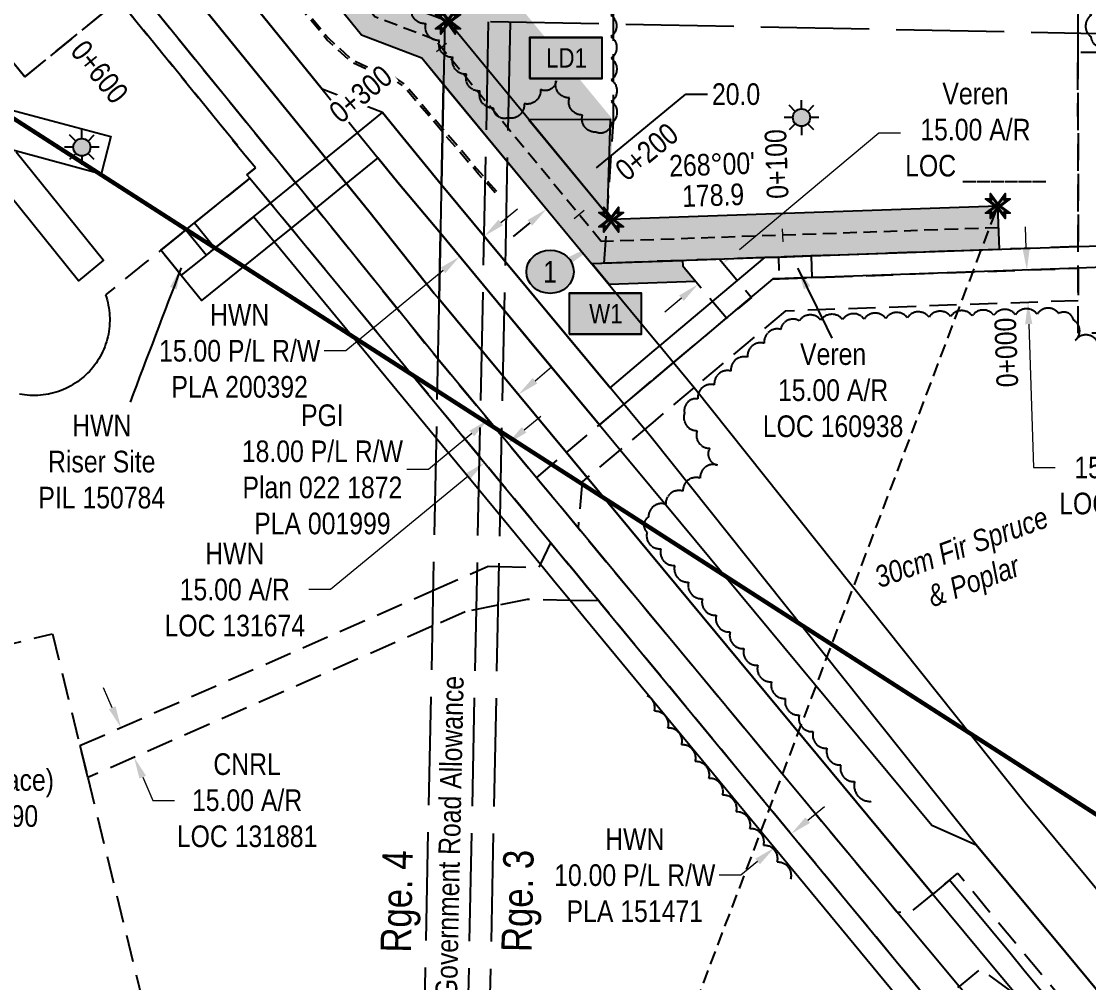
# Model space of a CAD drawing. Extents: x 399452 to 415540, y 6060435 to 6067869.
# Drawn here: x 406145.6 to 406638.9, y 6062503.5 to 6062947.8 of the extents above; entities that cross this region are included whole.
import ezdxf
from ezdxf.enums import TextEntityAlignment as Align

# ---------------------------------------------------------------- set-up
doc = ezdxf.new("R2010")
doc.units = 0
doc.header["$LTSCALE"] = 5
doc.header["$PDSIZE"] = 0.5
for name, pattern in [('0', [1, 1, 0]), ('DASHDOT2', [12.7, 6.35, -3.175, 0, -3.175]), ('foc-ACCESSROAD', [3.75, 2.5, -1.25]), ('foc-TIELINE', [1.875, 1.25, -0.625]), ('foc-UNSURVEYED', [12.5, 10, -2.5]), ('UG_PIPE', [1.875, 1.25, -0.625])]:
    doc.linetypes.add(name, pattern=pattern)
doc.layers.get('Defpoints').update_dxf_attribs({"color": 9})
for name, color, linetype in [('AS-PIPE-UG', 44, 'UG_PIPE'), ('AS-WILDLIFE', 131, 'DASHDOT2'), ('C-AR', 13, 'foc-ACCESSROAD'), ('C-RW', 13, 'Continuous'), ('C-WS', 13, 'foc-ACCESSROAD'), ('D-TXT', 6, 'Continuous'), ('F-AR', 190, 'foc-ACCESSROAD'), ('F-RW', 190, 'Continuous'), ('F-WS', 190, 'foc-ACCESSROAD'), ('F-WS-S', 8, 'Continuous'), ('L-BD1', 253, 'Continuous'), ('L-MON', 1, 'Continuous'), ('L-ROAD-T', 7, 'Continuous'), ('L-TIE', 7, 'foc-TIELINE'), ('L-USEC', 7, 'foc-UNSURVEYED'), ('P-BUFFER-H 30m', 51, 'Continuous'), ('P-ELEVATION', 7, 'Continuous'), ('P-PROPOSED', 10, 'Continuous'), ('P-PROPOSED-H', 21, 'Continuous'), ('P-TEMP-BLOCKS', 250, 'Continuous'), ('P-TEMP-H', 41, 'Continuous'), ('P-TEMP_LOG DECK', 46, 'Continuous'), ('P-TEMP_WORKSPACE', 46, 'Continuous'), ('P-TXT', 4, 'Continuous'), ('T-BUSH', 110, '0'), ('T-BUSH-T', 110, 'Continuous'), ('T-TIE', 201, 'foc-TIELINE')]:
    doc.layers.add(name, color=color, linetype=linetype)
for name, color, linetype, lineweight in [('C-AR-T', 13, 'Continuous', 9), ('C-WS-T', 13, 'Continuous', 9), ('F-AR-T', 190, 'Continuous', 9), ('F-RW-T', 190, 'Continuous', 9), ('F-WS-T', 190, 'Continuous', 9), ('T-TIE-T', 201, 'Continuous', 18)]:
    doc.layers.add(name, color=color, linetype=linetype, lineweight=lineweight)
doc.styles.add('80', font='ARIALN.TTF', dxfattribs={"height": 10})
doc.styles.add('80CG', font='ARIALN.TTF', dxfattribs={"height": 10})
doc.styles.add('80L', font='ARIALN.TTF', dxfattribs={"height": 10})
doc.styles.add('80LS', font='ARIALNI.TTF', dxfattribs={"height": 10})
doc.styles.get("Standard").update_dxf_attribs({"font": 'ARIALN.TTF'})
doc.dimstyles.new('Compass 5 000', dxfattribs={"dimscale": 5, "dimtxt": 9, "dimasz": 2, "dimexe": 0.2, "dimexo": 0.0625, "dimgap": 0.5, "dimtad": 0, "dimtih": 1, "dimtoh": 1, "dimzin": 0, "dimdsep": 46, "dimtxsty": '80CG', "dimcen": 0.1, "dimse1": 1, "dimse2": 1, "dimclrd": 256, "dimclrt": 256, "dimaunit": 1, "dimadec": 4, "dimazin": 0, "dimtfac": 0.06, "dimtofl": 0, "dimtmove": 0, "dimatfit": 1, "dimfxl": 0.2, "dimtolj": 1, "dimtzin": 0, "dimlwd": -1, "dimarcsym": 0})

# ---------------------------------------------------------------- blocks, each defined once
blk = doc.blocks.new('GAS')
h = blk.add_hatch(color=255)
h.dxf.hatch_style = 1
edge = h.paths.add_edge_path()
edge.add_arc((0, 0), 0.9, 0, 360)
for p, q in [((-0.571, 0.571), (-1.142, 1.142)), ((0, 0.808), (0, 1.616)), ((0.571, 0.571), (1.142, 1.142)), ((-0.808, 0), (-1.616, 0)), ((1.616, 0), (0.808, 0)), ((-0.571, -0.571), (-1.142, -1.142)), ((0, -0.808), (0, -1.616)), ((1.142, -1.142), (0.571, -0.571))]:
    blk.add_line(p, q)
blk.add_circle((0, 0), 0.8)
blk = doc.blocks.new('*D79')
at = {"layer": 'Defpoints', "color": 0, "transparency": 16777216}
for p in [(406327.27, 6062832.94), (406313.4, 6062821.37), (406361.49, 6062763.73)]:
    blk.add_point(p, dxfattribs=at)
at = {"layer": 'F-RW-T', "transparency": 16777216}
for p, q in [((406383.03, 6062781.7), (406390.71, 6062788.11)), ((406353.81, 6062757.33), (406333.84, 6062740.67)), ((406333.84, 6062740.67), (406323.84, 6062740.67))]:
    blk.add_line(p, q, dxfattribs=at)
for points in [[(406381.96, 6062782.98), (406384.1, 6062780.43), (406375.35, 6062775.3)], [(406352.74, 6062758.61), (406354.87, 6062756.05), (406361.49, 6062763.73)]]:
    blk.add_solid(points, dxfattribs=at)
at = {"layer": 'F-RW-T', "transparency": 16777216, "insert": (406284.76, 6062740.67), "char_height": 10, "attachment_point": 5, "style": '80CG'}
blk.add_mtext('\\A1;PGI\\P18.00 P/L R/W\\PPlan 022 1872\\PPLA 001999', dxfattribs=at)
blk = doc.blocks.new('*D81')
at = {"layer": 'Defpoints', "color": 0, "transparency": 16777216}
for p in [(406355.62, 6062853.1), (406344.35, 6062843.76), (406348.21, 6062839.1)]:
    blk.add_point(p, dxfattribs=at)
at = {"layer": 'F-RW-T', "transparency": 16777216}
for p, q in [((406367.18, 6062854.82), (406374.88, 6062861.2)), ((406340.51, 6062832.71), (406295.59, 6062795.48)), ((406295.59, 6062795.48), (406285.59, 6062795.48))]:
    blk.add_line(p, q, dxfattribs=at)
for points in [[(406366.12, 6062856.1), (406368.24, 6062853.54), (406359.48, 6062848.44)], [(406339.45, 6062834), (406341.57, 6062831.43), (406348.21, 6062839.1)]]:
    blk.add_solid(points, dxfattribs=at)
at = {"layer": 'F-RW-T', "transparency": 16777216, "insert": (406246.51, 6062795.48), "char_height": 10, "attachment_point": 5, "style": '80CG'}
blk.add_mtext('\\A1;HWN\\P15.00 P/L R/W\\PPLA 200392', dxfattribs=at)
blk = doc.blocks.new('*D62')
at = {"layer": 'Defpoints', "color": 0, "transparency": 16777216}
for p in [(406429.44, 6062659.34), (406421.73, 6062652.98), (406493.63, 6062565.88)]:
    blk.add_point(p, dxfattribs=at)
at = {"layer": 'F-RW-T', "transparency": 16777216}
for p, q in [((406509.05, 6062578.61), (406516.77, 6062584.98)), ((406485.92, 6062559.51), (406478.21, 6062553.14)), ((406478.21, 6062553.14), (406468.21, 6062553.14))]:
    blk.add_line(p, q, dxfattribs=at)
for points in [[(406507.99, 6062579.89), (406510.12, 6062577.32), (406501.34, 6062572.24)], [(406484.86, 6062560.8), (406486.98, 6062558.23), (406493.63, 6062565.88)]]:
    blk.add_solid(points, dxfattribs=at)
at = {"layer": 'F-RW-T', "transparency": 16777216, "insert": (406429.13, 6062553.14), "char_height": 10, "attachment_point": 5, "style": '80CG', "bg_fill": 3, "box_fill_scale": 1.1, "bg_fill_color": 256, "bg_fill_true_color": 13158600, "bg_fill_transparency": 0}
blk.add_mtext('\\A1;HWN\\P10.00 P/L R/W\\PPLA 151471', dxfattribs=at)
blk = doc.blocks.new('*D69')
at = {"layer": 'Defpoints', "color": 0, "transparency": 16777216}
for p in [(406326.89, 6062805.21), (406316.26, 6062796.44), (406359.67, 6062743.85)]:
    blk.add_point(p, dxfattribs=at)
at = {"layer": 'F-AR-T', "transparency": 16777216}
for p, q in [((406378.01, 6062758.99), (406385.72, 6062765.36)), ((406351.96, 6062737.49), (406288.56, 6062685.14)), ((406288.56, 6062685.14), (406278.56, 6062685.14))]:
    blk.add_line(p, q, dxfattribs=at)
for points in [[(406376.95, 6062760.28), (406379.07, 6062757.71), (406370.3, 6062752.62)], [(406350.9, 6062738.77), (406353.02, 6062736.2), (406359.67, 6062743.85)]]:
    blk.add_solid(points, dxfattribs=at)
at = {"layer": 'F-AR-T', "transparency": 16777216, "insert": (406244.27, 6062685.14), "char_height": 10, "attachment_point": 5, "style": '80CG'}
blk.add_mtext('\\A1;HWN\\P15.00 A/R\\PLOC 131674', dxfattribs=at)
blk = doc.blocks.new('*D71')
at = {"layer": 'Defpoints', "color": 0, "transparency": 16777216}
for p in [(406266.23, 6062654.16), (406272.27, 6062640.4), (406191.67, 6062621.4)]:
    blk.add_point(p, dxfattribs=at)
at = {"layer": 'F-AR-T', "transparency": 16777216}
for p, q in [((406187.65, 6062630.55), (406183.62, 6062639.71)), ((406201.73, 6062598.49), (406206.44, 6062587.77)), ((406206.44, 6062587.77), (406216.44, 6062587.77))]:
    blk.add_line(p, q, dxfattribs=at)
for points in [[(406189.17, 6062631.22), (406186.12, 6062629.88), (406191.67, 6062621.4)], [(406203.26, 6062599.16), (406200.21, 6062597.82), (406197.71, 6062607.64)]]:
    blk.add_solid(points, dxfattribs=at)
at = {"layer": 'F-AR-T', "transparency": 16777216, "insert": (406249.96, 6062587.77), "char_height": 10, "attachment_point": 5, "style": '80CG'}
blk.add_mtext('\\A1;CNRL\\P15.00 A/R\\PLOC 131881', dxfattribs=at)
blk = doc.blocks.new('*D94')
at = {"layer": 'Defpoints', "color": 0, "transparency": 16777216}
for p in [(406647.46, 6062472.72), (406659.65, 6062458.04), (406648.06, 6062448.42)]:
    blk.add_point(p, dxfattribs=at)
at = {"layer": 'F-AR-T', "transparency": 16777216}
for p, q in [((406655.15, 6062479.1), (406739.83, 6062549.41)), ((406739.83, 6062549.41), (406749.83, 6062549.41)), ((406628.18, 6062456.71), (406620.48, 6062450.32))]:
    blk.add_line(p, q, dxfattribs=at)
for points in [[(406654.09, 6062480.39), (406656.22, 6062477.82), (406647.46, 6062472.72)], [(406627.11, 6062457.99), (406629.24, 6062455.43), (406635.87, 6062463.1)]]:
    blk.add_solid(points, dxfattribs=at)
at = {"layer": 'F-AR-T', "transparency": 16777216, "insert": (406784.12, 6062549.41), "char_height": 10, "attachment_point": 5, "style": '80CG', "bg_fill": 3, "box_fill_scale": 1.1, "bg_fill_color": 256, "bg_fill_true_color": 13158600, "bg_fill_transparency": 0}
blk.add_mtext('\\A1;HWN\\P15.00 A/R\\PLOC 131674', dxfattribs=at)
blk = doc.blocks.new('*D96')
at = {"layer": 'Defpoints', "color": 0, "transparency": 16777216}
for p in [(406603.06, 6062832.61), (406603.57, 6062817.61), (406610.86, 6062817.86)]:
    blk.add_point(p, dxfattribs=at)
at = {"layer": 'F-AR-T', "transparency": 16777216}
for p, q in [((406610.01, 6062842.85), (406609.67, 6062852.85)), ((406611.2, 6062807.87), (406613.47, 6062741.56)), ((406613.47, 6062741.56), (406623.47, 6062741.56))]:
    blk.add_line(p, q, dxfattribs=at)
for points in [[(406611.67, 6062842.91), (406608.34, 6062842.8), (406610.35, 6062832.86)], [(406612.87, 6062807.93), (406609.54, 6062807.81), (406610.86, 6062817.86)]]:
    blk.add_solid(points, dxfattribs=at)
at = {"layer": 'F-AR-T', "transparency": 16777216, "insert": (406657.76, 6062741.56), "char_height": 10, "attachment_point": 5, "style": '80CG'}
blk.add_mtext('\\A1;HWN\\P15.00 A/R\\PLOC 141084', dxfattribs=at)
blk = doc.blocks.new('*D98')
at = {"layer": 'C-AR-T', "transparency": 16777216}
for p, q in [((406477.53, 6062842.32), (406541.96, 6062896.31)), ((406541.96, 6062896.31), (406551.96, 6062896.31)), ((406450.71, 6062819.84), (406443.05, 6062813.42))]:
    blk.add_line(p, q, dxfattribs=at)
for points in [[(406476.46, 6062843.6), (406478.6, 6062841.04), (406469.87, 6062835.9)], [(406449.64, 6062821.12), (406451.78, 6062818.57), (406458.37, 6062826.27)]]:
    blk.add_solid(points, dxfattribs=at)
at = {"layer": 'Defpoints', "color": 0, "transparency": 16777216}
for p in [(406469.87, 6062835.9), (406479.14, 6062824.83), (406467.65, 6062815.19)]:
    blk.add_point(p, dxfattribs=at)
at = {"layer": 'C-AR-T', "transparency": 16777216, "insert": (406586.57, 6062896.31), "char_height": 10, "attachment_point": 5, "style": '80CG'}
blk.add_mtext('\\A1;Veren\\P15.00 A/R\\PLOC ______', dxfattribs=at)
blk = doc.blocks.new('Temp_Area_Small_Pink')
at = {"true_color": 0xff8aff}
h = blk.add_hatch(color=211, dxfattribs=at)
h.dxf.hatch_style = 1
h.paths.add_polyline_path([(-16.83, -9.44), (16.33, -9.44), (16.33, 9.05), (-16.83, 9.05)])
at = {"color": 250}
for points in [[(-17.03, -9.64), (16.53, -9.64), (16.53, 9.25), (-17.03, 9.25)], [(-16.93, -9.54), (16.43, -9.54), (16.43, 9.15), (-16.93, 9.15)]]:
    blk.add_lwpolyline(points, close=True, dxfattribs=at)
at = {"color": 250, "style": '80L'}
blk.add_attdef('TEMPORARY', text='', height=9, dxfattribs=at).set_placement((0, -0.15), align=Align.MIDDLE_CENTER)
blk = doc.blocks.new('*U145')
at = {"layer": 'P-ELEVATION'}
h = blk.add_hatch(color=111, dxfattribs=at)
h.dxf.hatch_style = 1
edge = h.paths.add_edge_path()
edge.add_ellipse((0, 0), major_axis=(-10.94, 0), ratio=0.913794, start_angle=0, end_angle=360)
at = {"layer": 'P-ELEVATION', "color": 7, "flags": 128}
blk.add_lwpolyline([(0, 0, 5, 0, 0), (23.65, 13.95, 0, 0, 0)], format="xyseb", dxfattribs=at)
at = {"layer": 'P-ELEVATION', "color": 7}
blk.add_ellipse((0, 0), major_axis=(-10.94, 0), ratio=0.913794, dxfattribs=at)
at = {"layer": 'P-ELEVATION', "style": '80'}
blk.add_attdef('BEND', text='', height=10, dxfattribs=at).set_placement((0, 0), align=Align.MIDDLE_CENTER)
blk = doc.blocks.new('TEMP')
h = blk.add_hatch(color=255)
h.dxf.hatch_style = 1
h.paths.add_polyline_path([(0, 0.251), (-0.666, 1.152), (-0.666, 0.666), (-1.152, 0.666), (-0.251, 0), (-1.152, -0.666), (-0.666, -0.666), (-0.666, -1.152), (0, -0.251), (0.666, -1.152), (0.666, -0.666), (1.152, -0.666), (0.251, 0), (1.152, 0.666), (0.666, 0.666), (0.666, 1.152)])
h.paths.add_polyline_path([(0.566, 0.849), (0.566, 0.566), (0.849, 0.566), (0.083, 0), (0.849, -0.566), (0.566, -0.566), (0.566, -0.849), (0, -0.083), (-0.566, -0.849), (-0.566, -0.566), (-0.849, -0.566), (-0.083, 0), (-0.849, 0.566), (-0.566, 0.566), (-0.566, 0.849), (0, 0.083)], flags=16)
h = blk.add_hatch(color=1)
h.dxf.hatch_style = 1
h.paths.add_polyline_path([(0, 0.083), (-0.566, 0.849), (-0.566, 0.566), (-0.849, 0.566), (-0.083, 0), (-0.849, -0.566), (-0.566, -0.566), (-0.566, -0.849), (0, -0.083), (0.566, -0.849), (0.566, -0.566), (0.849, -0.566), (0.083, 0), (0.849, 0.566), (0.566, 0.566), (0.566, 0.849)])
at = {"color": 1}
for p, q in [((-0.083, 0), (0.083, 0)), ((0, 0.083), (0, -0.083))]:
    blk.add_line(p, q, dxfattribs=at)
at = {"color": 255, "flags": 128}
blk.add_lwpolyline([(-0.251, 0), (-1.152, 0.666), (-0.666, 0.666), (-0.666, 1.152), (0, 0.251), (0.666, 1.152), (0.666, 0.666), (1.152, 0.666), (0.251, 0), (1.152, -0.666), (0.666, -0.666), (0.666, -1.152), (0, -0.251), (-0.666, -1.152), (-0.666, -0.666), (-1.152, -0.666)], close=True, dxfattribs=at)
at = {"color": 1, "flags": 128}
blk.add_lwpolyline([(-0.083, 0), (-0.849, 0.566), (-0.566, 0.566), (-0.566, 0.849), (0, 0.083), (0.566, 0.849), (0.566, 0.566), (0.849, 0.566), (0.083, 0), (0.849, -0.566), (0.566, -0.566), (0.566, -0.849), (0, -0.083), (-0.566, -0.849), (-0.566, -0.566), (-0.849, -0.566)], close=True, dxfattribs=at)
blk = doc.blocks.new('*D158')
at = {"layer": 'Defpoints', "color": 0, "transparency": 16777216}
for p in [(406403.76, 6062873.73), (406408.93, 6062867.46), (406393.5, 6062854.75)]:
    blk.add_point(p, dxfattribs=at)
at = {"layer": 'P-TXT', "transparency": 16777216}
for p, q in [((406411.48, 6062880.09), (406452.74, 6062914.09)), ((406452.74, 6062914.09), (406462.74, 6062914.09)), ((406380.62, 6062854.66), (406372.9, 6062848.3))]:
    blk.add_line(p, q, dxfattribs=at)
for points in [[(406410.42, 6062881.38), (406412.54, 6062878.8), (406403.76, 6062873.73)], [(406379.56, 6062855.94), (406381.68, 6062853.37), (406388.33, 6062861.02)]]:
    blk.add_solid(points, dxfattribs=at)
at = {"layer": 'P-TXT', "transparency": 16777216, "insert": (406475.95, 6062914.09), "char_height": 10, "attachment_point": 5, "style": '80CG'}
blk.add_mtext('\\A1;20.0', dxfattribs=at)

msp = doc.modelspace()

# ---------------------------------------------------------------- hatches: boundary and pattern name
at = {"layer": 'P-BUFFER-H 30m'}
h = msp.add_hatch(color=256, dxfattribs=at)
h.dxf.hatch_style = 1
edge = h.paths.add_edge_path()
edge.add_line((406201.049, 6063067.224), (406216.583, 6063079.808))
edge.add_line((406216.583, 6063079.808), (406315.024, 6062958.282))
edge.add_line((406315.024, 6062958.282), (406342.826, 6062947.677))
edge.add_line((406342.826, 6062947.677), (406416.477, 6062858.301))
edge.add_line((406416.477, 6062858.301), (406419.307, 6062902.02))
edge.add_line((406419.307, 6062902.02), (406365.968, 6062966.748))
edge.add_arc((406342.826, 6062947.677), 29.988, 39.49016, 69.12126)
edge.add_line((406353.513, 6062975.696), (406333.248, 6062983.426))
edge.add_line((406333.248, 6062983.426), (406239.885, 6063098.683))
edge.add_arc((406216.583, 6063079.808), 29.988, 39.00878, 129.00805)
edge.add_line((406197.708, 6063103.11), (406182.174, 6063090.527))
edge.add_line((406182.174, 6063090.527), (406201.049, 6063067.224))
at = {"layer": 'P-PROPOSED-H'}
h = msp.add_hatch(color=256, dxfattribs=at)
h.dxf.hatch_style = 1
h.paths.add_polyline_path([(406216.583, 6063079.808), (406069.458, 6062960.634), (406053.827, 6062952.816), (406017.137, 6062918.939), (405477.795, 6062721.237), (405382.003, 6062847.57), (405364.775, 6062859.812), (405198.708, 6062884.766), (405110.079, 6062918.354), (404933.815, 6062944.922), (404782.857, 6062916.24), (404815.879, 6062733.792), (404611.806, 6062696.519), (404620.273, 6062650.162), (404655.517, 6062610.923), (404670.39, 6062624.282), (404638.924, 6062659.316), (404635.065, 6062680.444), (404819.44, 6062714.12), (404839.106, 6062717.712), (404806.059, 6062900.299), (404934.202, 6062924.646), (405104.989, 6062898.904), (405193.623, 6062865.314), (405357.085, 6062840.751), (405367.925, 6062833.049), (405470.796, 6062697.379), (406027.852, 6062901.574), (406065.302, 6062936.202), (406080.349, 6062943.728), (406213.632, 6063051.69), (406302.875, 6062941.519), (406330.76, 6062930.883), (406409.073, 6062835.848), (406597.631, 6062842.426), (406596.934, 6062862.406), (406418.231, 6062856.172), (406342.826, 6062947.677), (406315.025, 6062958.282)])
at = {"layer": 'P-TEMP-H'}
h = msp.add_hatch(color=256, dxfattribs=at)
h.dxf.hatch_style = 1
h.paths.add_polyline_path([(406380.21, 6062902.311), (406416.477, 6062858.301), (406417.867, 6062902.368)])
h = msp.add_hatch(color=256, dxfattribs=at)
h.dxf.hatch_style = 1
h.paths.add_polyline_path([(406451.193, 6062837.318), (406451.282, 6062834.731), (406457.317, 6062827.529), (406417.29, 6062826.133), (406409.243, 6062835.854)])

# ---------------------------------------------------------------- linework, layer by layer
at = {"layer": 'AS-PIPE-UG', "flags": 128}
for points in [[(406364.679, 6062868.501), (406356.965, 6062877.226), (406321.911, 6062918.148), (406317.839, 6062920.861), (406304.774, 6062925.795), (406298.334, 6062928.819), (406286.97, 6062939.148), (406272.852, 6062956.05), (406261.864, 6062970.735), (406241.226, 6062997.096), (406226.893, 6063015.355), (406209.399, 6063033.185), (406194.247, 6063053.017), (406171.762, 6063080.879)], [(406365.428, 6062869.163), (406357.719, 6062877.882), (406322.58, 6062918.903), (406318.299, 6062921.756), (406305.164, 6062926.716), (406298.895, 6062929.66), (406287.693, 6062939.842), (406273.636, 6062956.67), (406262.658, 6062971.343), (406242.013, 6062997.713), (406227.645, 6063016.016), (406210.156, 6063033.841), (406195.033, 6063053.634), (406172.54, 6063081.507)]]:
    msp.add_lwpolyline(points, dxfattribs=at)
at = {"layer": 'AS-WILDLIFE', "const_width": 2, "flags": 128}
msp.add_lwpolyline([(405835.951, 6063099.656), (406436.453, 6062713.619), (406993.599, 6062355.522), (406993.599, 6062062.11)], dxfattribs=at)
at = {"layer": 'C-AR', "flags": 128}
for points in [[(406468.215, 6062837.868), (406483.025, 6062820.196), (406471.532, 6062810.565), (406451.282, 6062834.731), (406451.193, 6062837.318)], [(406510.964, 6062829.352), (406495.98, 6062828.824), (406495.638, 6062838.816), (406510.623, 6062839.344), (406510.964, 6062829.352)]]:
    msp.add_lwpolyline(points, close=True, dxfattribs=at)
at = {"layer": 'C-RW'}
msp.add_lwpolyline([(406143.188, 6062887.444), (406183.642, 6062837.362), (406171.974, 6062827.937), (406118.521, 6062894.115)], dxfattribs=at)
at = {"layer": 'C-WS'}
msp.add_lwpolyline([(406419.266, 6062836.194), (406415.036, 6062836.056), (406419.261, 6062901.302), (406419.258, 6062946.437), (406419.257, 6062966.13), (406613.213, 6062972.764), (406634.048, 6062973.485), (406634.045, 6062972.352), (406633.97, 6062948.566), (406633.95, 6062942.186), (406633.923, 6062933.572), (406634.058, 6062843.697), (406510.623, 6062839.344), (406495.638, 6062838.816), (406489.174, 6062838.588), (406451.93, 6062837.309), (406419.266, 6062836.194)], close=True, dxfattribs=at)
at = {"layer": 'F-AR', "flags": 128}
msp.add_lwpolyline([(406435.64, 6062674.348), (406550.295, 6062536.29), (406556.341, 6062535.734), (406566.882, 6062544.477), (406574.58, 6062550.867), (406578.412, 6062554.047), (406606.114, 6062520.69), (406612.535, 6062512.959), (406706.56, 6062399.747), (406702.666, 6062396.506), (406694.99, 6062390.135), (406688.791, 6062384.989), (406687.507, 6062371.076), (406681.193, 6062378.679), (406680.805, 6062379.146), (406655.64, 6062409.448), (406665.56, 6062417.679), (406661.705, 6062430.219), (406605.786, 6062497.593), (406600.952, 6062501.165), (406592.791, 6062507.15), (406588.906, 6062509.999), (406578.978, 6062501.752), (406571.291, 6062495.368), (406567.445, 6062492.175), (406435.185, 6062652.382), (406413.344, 6062678.837), (406412.444, 6062679.928), (406400.734, 6062694.113), (406390.615, 6062706.37), (406367.079, 6062734.881), (406337.649, 6062770.53), (406270.257, 6062852.163), (406260.708, 6062863.73), (406251.159, 6062875.298), (406249.909, 6062876.811), (406253.804, 6062880.099), (406195.931, 6062951.248), (406190.769, 6062957.594), (406171.858, 6062980.843), (406179.621, 6062987.14), (406272.346, 6062873.143), (406281.797, 6062861.525), (406292.255, 6062848.667), (406338.089, 6062791.779), (406367.524, 6062756.368), (406383.718, 6062736.868), (406402.904, 6062713.766)], close=True, dxfattribs=at)
at = {"layer": 'F-AR'}
for points in [[(406437.462, 6062762.467), (406422.402, 6062749.804), (406407.093, 6062736.933), (406404.791, 6062734.998), (406402.904, 6062713.766), (406383.718, 6062736.868), (406397.515, 6062748.469), (406412.824, 6062761.339), (406437.875, 6062782.401), (406447.082, 6062790.142), (406492.962, 6062828.717), (406495.98, 6062828.824), (406510.964, 6062829.352), (406517.281, 6062829.575), (406634.073, 6062833.693), (406634.091, 6062818.69), (406498.656, 6062813.915), (406456.636, 6062778.595)], [(406390.615, 6062706.37), (406400.734, 6062694.113), (406412.455, 6062679.916), (406399.268, 6062680.176), (406379.365, 6062680.585), (406365.898, 6062677.905), (406350.759, 6062674.892), (406335.529, 6062668.2), (406176.368, 6062598.261), (406172.729, 6062613.075), (406335.872, 6062684.755), (406361.375, 6062695.96), (406366.27, 6062695.857), (406384.885, 6062695.467), (406385.538, 6062696.815), (406390.331, 6062706.715), (406390.615, 6062706.37)]]:
    msp.add_lwpolyline(points, close=True, dxfattribs=at)
at = {"layer": 'F-RW'}
for points in [[(406003.13, 6063342.55), (406020.805, 6063320.818), (406027.029, 6063282.059), (406271.942, 6062979.704), (406296.833, 6062948.977), (406302.875, 6062941.519), (406330.76, 6062930.883), (406340.716, 6062918.64), (406339.753, 6062872.162), (406322.006, 6062894.073), (406312.566, 6062905.728), (406284.634, 6062916.38), (406257.515, 6062949.857), (406232.624, 6062980.586), (405998.692, 6063269.385), (405992.473, 6063308.113), (405979.859, 6063323.622), (405780.53, 6063568.678)], [(405453.075, 6063567.031), (405553.055, 6063566.951), (405756.426, 6063566.788), (405985.091, 6063286.176), (405998.692, 6063269.385), (406232.624, 6062980.586), (406257.515, 6062949.857), (406284.634, 6062916.381), (406300.911, 6062896.285), (406310.35, 6062884.633), (406319.555, 6062873.269), (406339.291, 6062849.854), (406338.659, 6062819.327), (406336.477, 6062821.956), (406306.213, 6062860.021), (405970.18, 6063273.144), (405970.18, 6063273.144), (405961.768, 6063283.138), (405949.139, 6063298.636), (405746.919, 6063546.798), (405552.637, 6063546.953), (405452.657, 6063547.033)], [(405552.637, 6063546.953), (405746.919, 6063546.798), (405949.139, 6063298.636), (405961.768, 6063283.138), (405970.18, 6063273.144), (406306.213, 6062860.021), (406336.477, 6062821.956), (406338.659, 6062819.327), (406368.094, 6062783.908), (406397.514, 6062748.467), (406407.092, 6062736.931), (406436.207, 6062701.866), (406566.881, 6062544.473), (406595.527, 6062509.931), (406601.958, 6062502.185), (406605.783, 6062497.586), (406661.705, 6062430.218), (406669.442, 6062420.899), (406694.99, 6062390.136), (406843.774, 6062210.981), (406883.353, 6062159.413), (406904.098, 6062132.366), (406905.352, 6062130.598), (406923.293, 6062062.451)], [(406904.697, 6062062.541), (406888.91, 6062122.543), (406881.036, 6062132.82), (406829.762, 6062199.79), (406687.507, 6062371.076), (406681.193, 6062378.679), (406680.805, 6062379.146), (406655.64, 6062409.448), (406589.295, 6062489.327), (406582.871, 6062497.062), (406578.978, 6062501.752), (406550.295, 6062536.288), (406435.64, 6062674.347), (406402.904, 6062713.765), (406383.718, 6062736.868), (406367.524, 6062756.37), (406338.089, 6062791.78), (406292.255, 6062848.667), (406281.797, 6062861.525), (406272.346, 6062873.143), (405950.01, 6063269.427), (405738.372, 6063529.216), (405552.266, 6063529.195), (405452.284, 6063529.183)], [(405537.542, 6062705.907), (406035.991, 6062888.648), (406073.469, 6062924.652), (406094.983, 6062918.906), (406100.269, 6062917.438), (406124.502, 6062911.158), (406187.043, 6062894.622), (406182.441, 6062877.22), (406143.411, 6062887.762), (406118.742, 6062894.426), (406102.764, 6062898.69), (406079.995, 6062904.89), (406078.235, 6062905.371), (406044.965, 6062872.775), (406032.151, 6062868.123), (405531.243, 6062684.434)], [(406721.059, 6062405.648), (406623.107, 6062523.7), (406616.682, 6062531.431), (406586.942, 6062567.266), (406437.303, 6062754.775), (406434.053, 6062758.847), (406433.684, 6062759.29), (406424.094, 6062770.815), (406369.189, 6062836.79), (406339.753, 6062872.162), (406340.716, 6062918.64), (406370.148, 6062883.085), (406438.256, 6062800.804), (406440.736, 6062797.808), (406447.082, 6062790.142), (406456.636, 6062778.595), (406609.622, 6062586.573), (406637.699, 6062552.801), (406644.124, 6062545.073)], [(406645.731, 6062834.192), (406634.073, 6062833.693), (406517.281, 6062829.575), (406510.964, 6062829.352), (406495.98, 6062828.824), (406492.962, 6062828.717), (406447.082, 6062790.142), (406437.875, 6062782.401), (406424.094, 6062770.815), (406412.824, 6062761.34), (406368.725, 6062814.347), (406339.291, 6062849.854), (406319.555, 6062873.269), (406310.35, 6062884.633), (406294.807, 6062872.065), (406294.374, 6062871.728), (406280.837, 6062860.746), (406270.254, 6062852.173), (406262.434, 6062845.84), (406228.954, 6062818.704), (406219.521, 6062830.376), (406210.094, 6062842.021), (406218.92, 6062849.167), (406221.709, 6062851.435), (406231.145, 6062839.784), (406235.098, 6062842.985), (406252.939, 6062857.428), (406260.715, 6062863.72), (406271.399, 6062872.376), (406285.372, 6062883.698), (406300.91, 6062896.284), (406312.566, 6062905.728), (406322.006, 6062894.073), (406339.753, 6062872.162), (406369.189, 6062836.79), (406417.735, 6062778.455), (406438.149, 6062795.631), (406440.736, 6062797.808), (406489.174, 6062838.588), (406495.638, 6062838.816), (406510.623, 6062839.344), (406634.058, 6062843.697), (406644.163, 6062844.054)], [(406550.204, 6062497.352), (406434.865, 6062637.065), (406405.634, 6062672.472), (406399.269, 6062680.179), (406393.024, 6062687.748), (406385.538, 6062696.815), (406366.761, 6062719.559), (406337.331, 6062755.209), (406262.486, 6062845.87), (406252.937, 6062857.438), (406235.097, 6062842.99), (406228.381, 6062837.551), (406219.561, 6062830.409), (406210.094, 6062842.042), (406218.915, 6062849.185), (406225.631, 6062854.624), (406250.084, 6062874.427), (406251.159, 6062875.298), (406260.708, 6062863.73), (406270.257, 6062852.163), (406337.649, 6062770.53), (406367.078, 6062734.881), (406390.331, 6062706.715), (406390.615, 6062706.37), (406400.734, 6062694.113), (406412.448, 6062679.925), (406413.345, 6062678.838), (406435.182, 6062652.386), (406567.445, 6062492.175)], [(406702.666, 6062396.506), (406609.011, 6062509.371), (406602.594, 6062517.106), (406574.58, 6062550.867), (406566.881, 6062544.473), (406436.207, 6062701.866), (406407.093, 6062736.935), (406397.516, 6062748.47), (406368.094, 6062783.908), (406338.659, 6062819.327), (406339.291, 6062849.854), (406368.725, 6062814.347), (406383.467, 6062796.663), (406412.824, 6062761.339), (406422.401, 6062749.803), (406436.84, 6062732.414), (406566.486, 6062576.264), (406586.943, 6062567.267), (406616.683, 6062531.433), (406623.108, 6062523.7), (406721.059, 6062405.648)]]:
    msp.add_lwpolyline(points, dxfattribs=at)
at = {"layer": 'F-WS'}
for points in [[(406183.304, 6062951.521), (406147.182, 6062922.152), (406128.142, 6062945.55), (406136.823, 6062952.563), (406171.858, 6062980.843), (406190.769, 6062957.594), (406183.304, 6062951.521)], [(406235.097, 6062842.99), (406228.381, 6062837.551), (406219.561, 6062830.409), (406210.094, 6062842.042), (406218.915, 6062849.185), (406225.631, 6062854.624), (406235.097, 6062842.99)], [(406204.049, 6062485.233), (406029.945, 6062442.576), (406026.979, 6062452.257), (406026.253, 6062457.216), (406011.072, 6062453.445), (405970.663, 6062618.562), (406096.897, 6062649.457), (406160.027, 6062664.796), (406172.729, 6062613.075), (406176.368, 6062598.261), (406204.049, 6062485.233)]]:
    msp.add_lwpolyline(points, close=True, dxfattribs=at)
for points in [[(406128.142, 6062945.55), (406147.182, 6062922.152), (406183.304, 6062951.521)], [(406195.931, 6062951.248), (406253.804, 6062880.099), (406249.909, 6062876.811), (406251.159, 6062875.298), (406250.084, 6062874.427), (406218.915, 6062849.185), (406203.378, 6062836.603), (406184.538, 6062821.346), (406184.919, 6062820.182), (406185.258, 6062819.007), (406185.556, 6062817.82), (406185.813, 6062816.623), (406186.027, 6062815.419), (406186.2, 6062814.207), (406186.33, 6062812.99), (406186.417, 6062811.77), (406186.462, 6062810.547), (406186.463, 6062809.48), (406186.423, 6062808.1), (406186.339, 6062806.88), (406186.212, 6062805.662), (406186.044, 6062804.45), (406185.832, 6062803.245), (406185.579, 6062802.047), (406185.285, 6062800.86), (406184.948, 6062799.683), (406184.572, 6062798.519), (406184.154, 6062797.369), (406183.697, 6062796.234), (406183.2, 6062795.116), (406182.664, 6062794.015), (406182.09, 6062792.934), (406181.479, 6062791.874), (406180.831, 6062790.836), (406180.147, 6062789.821), (406179.428, 6062788.831), (406178.675, 6062787.866), (406177.889, 6062786.929), (406177.07, 6062786.019), (406176.22, 6062785.138), (406175.34, 6062784.289), (406174.431, 6062783.469), (406173.493, 6062782.683), (406172.529, 6062781.93), (406171.539, 6062781.211), (406170.524, 6062780.526), (406169.486, 6062779.878), (406168.426, 6062779.267), (406167.346, 6062778.692), (406166.246, 6062778.156), (406165.127, 6062777.66), (406163.992, 6062777.201), (406162.842, 6062776.783), (406161.678, 6062776.406), (406160.502, 6062776.07), (406159.314, 6062775.775), (406158.117, 6062775.521), (406156.912, 6062775.31), (406155.7, 6062775.141), (406154.483, 6062775.014), (406153.262, 6062774.93), (406152.039, 6062774.889), (406150.815, 6062774.89), (406149.592, 6062774.934), (406148.372, 6062775.021), (406147.155, 6062775.151), (406145.943, 6062775.322), (406144.738, 6062775.537)]]:
    msp.add_lwpolyline(points, dxfattribs=at)
at = {"layer": 'F-WS', "flags": 128}
msp.add_lwpolyline([(406784.044, 6062803.857), (406634.109, 6062803.639), (406634.091, 6062818.69), (406634.073, 6062833.693), (406634.058, 6062843.697), (406633.923, 6062933.572), (406783.866, 6062933.801), (406783.869, 6062931.384), (406783.893, 6062913.652), (406784.044, 6062803.857)], close=True, dxfattribs=at)
at = {"layer": 'L-TIE'}
msp.add_line((406324.668, 6062143.82), (406596.934, 6062862.406), dxfattribs=at)
at = {"layer": 'L-USEC'}
for p, q in [((406341.324, 6062947.98), (406324.668, 6062143.82)), ((406361.429, 6062947.583), (406344.772, 6062143.404)), ((406371.486, 6062947.384), (406354.829, 6062143.195))]:
    msp.add_line(p, q, dxfattribs=at)
at = {"layer": 'L-USEC', "flags": 128}
msp.add_lwpolyline([(407162.299, 6062931.767), (406441.264, 6062946.006), (406361.429, 6062947.583)], dxfattribs=at)
at = {"layer": 'P-PROPOSED'}
msp.add_lwpolyline([(405470.796, 6062697.379), (406027.852, 6062901.574), (406065.302, 6062936.202), (406080.349, 6062943.728), (406213.632, 6063051.69), (406302.875, 6062941.519), (406330.76, 6062930.883), (406409.073, 6062835.848), (406597.631, 6062842.426), (406596.934, 6062862.406), (406418.231, 6062856.172), (406342.826, 6062947.677), (406315.025, 6062958.282), (406216.583, 6063079.808), (406069.458, 6062960.634), (406053.827, 6062952.816), (406017.137, 6062918.939), (405477.795, 6062721.237)], dxfattribs=at)
at = {"layer": 'P-TEMP_LOG DECK', "flags": 128}
msp.add_lwpolyline([(406380.21, 6062902.311), (406380.21, 6062902.311), (406416.477, 6062858.301), (406417.867, 6062902.368)], close=True, dxfattribs=at)
at = {"layer": 'P-TEMP_WORKSPACE'}
msp.add_lwpolyline([(406451.193, 6062837.318), (406451.282, 6062834.731), (406457.317, 6062827.529), (406417.29, 6062826.133), (406409.243, 6062835.854), (406451.193, 6062837.318)], dxfattribs=at)
at = {"layer": 'T-BUSH', "flags": 128}
for points in [[(406430.967, 6062969.412, -0.5205671), (406421.071, 6062967.997, -0.5205671), (406417.993, 6062960.704, -0.5205671), (406418.051, 6062950.709, -0.5205671), (406418.108, 6062940.713, -0.5205671), (406418.165, 6062930.717, -0.5205671), (406418.222, 6062920.721, -0.5205671), (406418.279, 6062910.726, -0.5205671), (406418.337, 6062900.73, -0.5205671), (406411.104, 6062896.589, -0.5205671), (406405.004, 6062904.492, -0.5205671), (406398.913, 6062912.417, -0.5205671), (406392.821, 6062920.342, -0.5205671), (406385.526, 6062916.292, -0.5205671), (406377.978, 6062909.738, -0.5205671), (406370.431, 6062903.183, -0.5205671), (406363.886, 6062907.733, -0.5205671), (406357.633, 6062915.532, -0.5205671), (406351.381, 6062923.331, -0.5205671), (406345.128, 6062931.13, -0.5205671), (406338.876, 6062938.929, -0.5205671), (406332.624, 6062946.728, -0.5205671), (406326.152, 6062954.286, -0.5205671), (406317.81, 6062959.793, -0.5205671), (406309.468, 6062965.3, -0.5205671), (406301.126, 6062970.808, -0.5205671), (406292.784, 6062976.315, -0.5205671), (406284.442, 6062981.822, -0.5205671), (406277.874, 6062989.294, -0.5205671), (406271.55, 6062997.035, -0.5205671), (406265.225, 6063004.775, -0.5205671), (406258.901, 6063012.516, -0.5205671), (406252.577, 6063020.257, -0.5205671), (406246.252, 6063027.998, -0.5205671), (406239.928, 6063035.739, -0.5205671), (406233.604, 6063043.479, -0.5205671), (406227.279, 6063051.22, -0.5205671), (406220.955, 6063058.961, -0.5205671), (406214.631, 6063066.702, -0.5205671), (406208.306, 6063074.443, -0.5205671), (406201.982, 6063082.184, -0.5205671), (406195.658, 6063089.924, -0.5205671), (406189.333, 6063097.665, -0.5205671), (406185.493, 6063102.365, -0.5205671)], [(406441.706, 6062967.361, 0.2785737), (406447.379, 6062970.122, 0.5205671), (406457.368, 6062970.485, 0.5205671), (406467.358, 6062970.849, 0.5205671), (406477.347, 6062971.213, 0.5205671), (406487.336, 6062971.577, 0.5205671), (406497.326, 6062971.94, 0.5205671), (406507.315, 6062972.304, 0.5205671), (406517.304, 6062972.668, 0.5205671), (406527.293, 6062973.031, 0.5205671), (406537.283, 6062973.395, 0.5205671), (406547.272, 6062973.759, 0.5205671), (406557.261, 6062974.123, 0.5205671), (406567.251, 6062974.486, 0.5205671), (406577.24, 6062974.85, 0.5205671), (406587.229, 6062975.214, 0.5205671), (406597.219, 6062975.577, 0.5205671), (406607.208, 6062975.941, 0.5205671), (406617.197, 6062976.305, 0.5205671), (406627.186, 6062976.669, 0.5205671), (406637.176, 6062977.032, 0.5205671), (406640.525, 6062970.634, 0.5205671), (406640.342, 6062960.64, 0.5205671), (406640.159, 6062950.646, 0.5205671), (406639.977, 6062940.651, 0.5205671), (406645.767, 6062936.498, 0.5205671), (406655.763, 6062936.456, 0.5205671), (406665.759, 6062936.415, 0.5205671), (406675.755, 6062936.374, 0.5205671), (406685.75, 6062936.332, 0.5205671), (406695.746, 6062936.291, 0.5205671), (406705.742, 6062936.249, 0.5205671), (406715.738, 6062936.208, 0.5205671), (406725.734, 6062936.166, 0.5205671), (406735.73, 6062936.125, 0.5205671), (406745.725, 6062936.083, 0.5205671), (406755.721, 6062936.042, 0.5205671), (406765.717, 6062936, 0.5205671), (406775.713, 6062935.959, 0.5205671), (406785.709, 6062935.917, 0.5205671), (406789.166, 6062929.312, 0.5205671), (406789.246, 6062919.317, 0.5205671), (406789.326, 6062909.321, 0.5205671), (406789.406, 6062899.325, 0.5205671), (406789.485, 6062889.33, 0.5205671), (406789.565, 6062879.334, 0.5205671), (406789.645, 6062869.339, 0.5205671), (406789.725, 6062859.343, 0.5205671), (406789.805, 6062849.347, 0.5205671), (406789.885, 6062839.352, 0.5205671), (406789.964, 6062829.356, 0.5205671), (406790.044, 6062819.361, 0.5205671), (406790.124, 6062809.365, 0.5205671), (406790.204, 6062799.369, 0.5205671), (406782.639, 6062797.125, 0.5205671), (406772.645, 6062797.342, 0.5205671), (406762.652, 6062797.559, 0.5205671), (406752.658, 6062797.776, 0.5205671), (406742.664, 6062797.993, 0.5205671), (406732.671, 6062798.21, 0.5205671), (406722.677, 6062798.427, 0.5205671), (406712.684, 6062798.644, 0.5205671), (406702.69, 6062798.862, 0.5205671), (406692.697, 6062799.079, 0.5205671), (406682.703, 6062799.296, 0.5205671), (406672.709, 6062799.513, 0.5205671), (406662.716, 6062799.73, 0.5205671), (406652.722, 6062799.947, 0.5205671), (406642.729, 6062800.164, 0.5205671), (406632.735, 6062800.382, 0.5205671), (406631.887, 6062809.728, 0.5205671), (406625.067, 6062812.774, 0.5205671), (406615.075, 6062812.49, 0.5205671), (406605.083, 6062812.206, 0.5205671), (406595.091, 6062811.922, 0.5205671), (406585.099, 6062811.638, 0.5205671), (406575.107, 6062811.354, 0.5205671), (406565.116, 6062811.07, 0.5205671), (406555.124, 6062810.786, 0.5205671), (406545.132, 6062810.502, 0.5205671), (406535.14, 6062810.218, 0.5205671), (406525.148, 6062809.934, 0.5205671), (406515.156, 6062809.65, 0.5205671), (406505.164, 6062809.366, 0.5205671), (406496.56, 6062805.424, 0.5205671), (406488.895, 6062799.009, 0.5205671), (406481.23, 6062792.593, 0.5205671), (406473.564, 6062786.177, 0.5205671), (406465.899, 6062779.761, 0.5205671), (406458.234, 6062773.346, 0.5205671), (406452.106, 6062766.736, 0.5205671), (406457.937, 6062758.617, 0.5205671), (406463.768, 6062750.498, 0.5205671), (406467.325, 6062742.722, 0.5205671), (406459.355, 6062736.69, 0.5205671), (406451.384, 6062730.658, 0.5205671), (406443.414, 6062724.625, 0.5205671), (406435.443, 6062718.593, 0.5205671), (406434.809, 6062711.718, 0.5205671), (406441.205, 6062704.037, 0.5205671), (406447.602, 6062696.355, 0.5205671), (406453.998, 6062688.674, 0.5205671), (406460.394, 6062680.992, 0.5205671), (406466.79, 6062673.311, 0.5205671), (406473.187, 6062665.629, 0.5205671), (406479.583, 6062657.947, 0.5205671), (406485.979, 6062650.266, 0.5205671), (406492.375, 6062642.584, 0.5205671), (406498.772, 6062634.903, 0.5205671), (406505.168, 6062627.221, 0.5205671), (406511.564, 6062619.54, 0.5205671), (406517.96, 6062611.858, 0.5205671), (406524.357, 6062604.177, 0.5205671), (406530.753, 6062596.495, 0.5205671), (406538.38, 6062587.335)], [(406501.259, 6062551.377, 0.520567), (406494.951, 6062559.131, 0.5205671), (406488.642, 6062566.884, 0.5205671), (406482.334, 6062574.638, 0.5205671), (406476.025, 6062582.392, 0.5205671), (406469.716, 6062590.145, 0.5205671), (406463.408, 6062597.899, 0.5205671), (406457.099, 6062605.653, 0.5205671), (406450.79, 6062613.407, 0.5205671), (406444.482, 6062621.16, 0.5205671), (406438.173, 6062628.914, 0.3701928), (406434.845, 6062636.129, 0.3701928)]]:
    msp.add_lwpolyline(points, format="xyb", dxfattribs=at)
at = {"layer": 'T-TIE-T'}
for p, q in [((406342.111, 6062937.542), (406337.483, 6062933.728)), ((406405.68, 6062860.4), (406401.051, 6062856.586)), ((406597.178, 6062855.413), (406597.387, 6062849.419)), ((406497.28, 6062851.928), (406497.489, 6062845.934))]:
    msp.add_line(p, q, dxfattribs=at)

# ---------------------------------------------------------------- block references
at = {"layer": 'F-WS-S'}
for p, xscale, yscale, zscale in [((406506.181, 6062903.331), 4.999999999999929, 4.999999999999929, 4.999999999999929), ((406173.581, 6062889.612), 4.997961599999943, 4.997961599999943, 4.997961599999943)]:
    msp.add_blockref('GAS', p, dxfattribs=dict(at, xscale=xscale, yscale=yscale, zscale=zscale))
at = {"layer": 'L-MON', "color": 4, "xscale": 4.99794499999997, "yscale": 4.99794499999997, "zscale": 4.99794499999997}
for p in [(406342.826, 6062947.677), (406596.934, 6062862.406), (406418.231, 6062856.172)]:
    msp.add_blockref('TEMP', p, dxfattribs=at)
at = {"layer": 'P-ELEVATION', "xscale": 0.999589, "yscale": 0.999589, "zscale": 0.999589}
msp.add_blockref('*U145', (406390.01, 6062832.064), dxfattribs=at).add_auto_attribs({'BEND': '1'})
at = {"layer": 'P-TEMP-BLOCKS'}
for p, values in [((406397.572, 6062931.036), {'TEMPORARY': 'LD1'}), ((406415.771, 6062812.854), {'TEMPORARY': 'W1'})]:
    msp.add_blockref('Temp_Area_Small_Pink', p, dxfattribs=at).add_auto_attribs(values)

# ---------------------------------------------------------------- texts
at = {"layer": 'C-WS-T', "insert": (406488.51, 6062799.009), "char_height": 10, "width": 64.54748, "attachment_point": 1, "style": '80L'}
msp.add_mtext('\\pxqc;Veren\\P15.00 A/R\\PLOC 160938', dxfattribs=at)
at = {"layer": 'D-TXT', "color": 3, "char_height": 14, "attachment_point": 1, "rotation": 88.81313, "style": '80L'}
for s, width, insert in [('Rge. 4', 73.72494, (406311.605, 6062517.586)), ('Rge. 3', 63.83485, (406367.445, 6062517.852))]:
    msp.add_mtext_dynamic_manual_height_columns(s, width=width, gutter_width=47.48, heights=[0], dxfattribs=dict(at, insert=insert))
at = {"layer": 'L-BD1'}
for s, p in [("268%%D00'", (406464.845, 6062881.683)), ('178.9', (406465.34, 6062867.448))]:
    msp.add_text(s, height=9.9959, rotation=1.99091, dxfattribs=at).set_placement(p, align=Align.MIDDLE_CENTER)
at = {"layer": 'L-ROAD-T', "style": '80L'}
msp.add_text('Theoretic Government Road Allowance', height=9.99592, rotation=88.81341, dxfattribs=at).set_placement((406342.996, 6062545.377), align=Align.MIDDLE_CENTER)
at = {"layer": 'T-BUSH-T', "insert": (406538.707, 6062695.094), "char_height": 9.99592, "attachment_point": 1, "rotation": 20, "style": '80LS'}
msp.add_mtext_dynamic_manual_height_columns('\\pxqc;30cm Fir Spruce\\P& Poplar', width=84.29003, gutter_width=49.979, heights=[0], dxfattribs=at)
at = {"layer": 'T-TIE-T', "style": '80L'}
for s, rotation, p in [('0+600', 309.00805, (406181.806, 6062924.455)), ('0+200', 39.49016, (406434.646, 6062887.524)), ('0+100', 91.99804, (406494.631, 6062881.842)), ('0+000', 91.99804, (406600.811, 6062794.757))]:
    msp.add_text(s, height=9.9959, rotation=rotation, dxfattribs=at).set_placement(p, align=Align.MIDDLE_CENTER)

# ---------------------------------------------------------------- dimensions: what is measured, and where the dimension line sits
at = {"layer": 'C-AR-T'}
dim = msp.add_linear_dim(base=(406469.867, 6062835.897), p1=(406467.653, 6062815.195), p2=(406479.145, 6062824.825), angle=39.96289, text='Veren\\P15.00 A/R\\PLOC ______', dimstyle='Compass 5 000', dxfattribs=at)
dim.commit()
dim.dimension.update_dxf_attribs({"geometry": '*D98', "text_midpoint": (406586.567, 6062896.314), "dimtype": 161})
at = {"layer": 'F-AR-T'}
for base, p1, p2, angle, text, picture, middle in [((406610.861, 6062817.863), (406603.061, 6062832.609), (406603.574, 6062817.614), 271.95697, 'HWN\\P15.00 A/R\\PLOC 141084', '*D96', (406657.759, 6062741.559)), ((406359.672, 6062743.852), (406326.887, 6062805.209), (406316.261, 6062796.437), 219.54126, 'HWN\\P15.00 A/R\\PLOC 131674', '*D69', (406244.268, 6062685.145)), ((406191.669, 6062621.397), (406272.272, 6062640.404), (406266.23, 6062654.157), 113.71924, 'CNRL\\P15.00 A/R\\PLOC 131881', '*D71', (406249.956, 6062587.772))]:
    dim = msp.add_linear_dim(base=base, p1=p1, p2=p2, angle=angle, text=text, dimstyle='Compass 5 000', dxfattribs=at)
    dim.commit()
    dim.dimension.update_dxf_attribs({"geometry": picture, "text_midpoint": middle, "dimtype": 161})
at = {"layer": 'F-RW-T', "color": 2}
dim = msp.add_linear_dim(base=(406348.209, 6062839.096), p1=(406355.618, 6062853.099), p2=(406344.347, 6062843.756), angle=219.65705, text='HWN\\P15.00 P/L R/W\\PPLA 200392', dimstyle='Compass 5 000', override={"dimtxt": 10}, dxfattribs=at)
dim.commit()
dim.dimension.update_dxf_attribs({"geometry": '*D81', "text_midpoint": (406246.505, 6062795.476), "dimtype": 161})
at = {"layer": 'F-RW-T'}
dim = msp.add_linear_dim(base=(406361.485, 6062763.733), p1=(406327.27, 6062832.939), p2=(406313.404, 6062821.373), angle=219.83375, text='PGI\\P18.00 P/L R/W\\PPlan 022 1872\\PPLA 001999', dimstyle='Compass 5 000', override={"dimtxt": 10}, dxfattribs=at)
dim.commit()
dim.dimension.update_dxf_attribs({"geometry": '*D79', "text_midpoint": (406284.756, 6062740.671), "dimtype": 161})
at = {"layer": 'P-TXT', "color": 2}
dim = msp.add_linear_dim(base=(406403.761, 6062873.731), p1=(406393.498, 6062854.749), p2=(406408.927, 6062867.462), angle=39.49016, text='20.0', dimstyle='Compass 5 000', dxfattribs=at)
dim.commit()
dim.dimension.update_dxf_attribs({"geometry": '*D158', "text_midpoint": (406475.946, 6062914.093), "dimtype": 161})

# ---------------------------------------------------------------- leaders
at = {"layer": 'C-AR-T', "path_type": 1}
msp.add_leader([(406504.375, 6062833.723), (406520.2, 6062801.406)], dimstyle='Compass 5 000', override={"dimgap": 0.5, "dimtad": 0}, dxfattribs=at)
at = {"layer": 'F-WS-T', "path_type": 1}
msp.add_leader([(406219.428, 6062833.83), (406195.863, 6062771.795)], dimstyle='Compass 5 000', override={"dimgap": 0.5, "dimtad": 0}, dxfattribs=at)

# ---------------------------------------------------------------- next in the draw order: texts
at = {"layer": 'F-WS-T', "attachment_point": 5, "style": '80CG', "bg_fill": 3, "box_fill_scale": 1.1, "bg_fill_color": 256, "bg_fill_transparency": 0}
for s, insert, char_height, width in [('\\A1;HWN\\PRiser Site\\PPIL 150784', (406182.782, 6062744.27), 9.9959, 58.1662), ('\\A1;CNRL\\P16-12 (Surface)\\PMSL 131790', (406120.921, 6062597.116), 9.99592, 79.02743)]:
    msp.add_mtext(s, dxfattribs=dict(at, insert=insert, char_height=char_height, width=width))
at = {"layer": 'T-TIE-T', "insert": (406299.249, 6062918.071), "char_height": 9.9959, "width": 31.69679, "attachment_point": 2, "rotation": 39.49016, "style": '80L', "bg_fill": 3, "box_fill_scale": 1.15, "bg_fill_color": 256, "bg_fill_true_color": 256, "bg_fill_transparency": 0}
msp.add_mtext('0+300', dxfattribs=at)

# ---------------------------------------------------------------- next in the draw order: dimensions: what is measured, and where the dimension line sits
at = {"layer": 'F-AR-T'}
dim = msp.add_linear_dim(base=(406647.459, 6062472.717), p1=(406648.058, 6062448.417), p2=(406659.646, 6062458.037), angle=39.70005, text='HWN\\P15.00 A/R\\PLOC 131674', dimstyle='Compass 5 000', override={"dimtfill": 1}, dxfattribs=at)
dim.commit()
dim.dimension.update_dxf_attribs({"geometry": '*D94', "text_midpoint": (406784.123, 6062549.407), "dimtype": 161})
at = {"layer": 'F-RW-T'}
dim = msp.add_linear_dim(base=(406493.633, 6062565.878), p1=(406429.44, 6062659.34), p2=(406421.73, 6062652.975), angle=219.54132, text='HWN\\P10.00 P/L R/W\\PPLA 151471', dimstyle='Compass 5 000', override={"dimtxt": 10, "dimtfill": 1}, dxfattribs=at)
dim.commit()
dim.dimension.update_dxf_attribs({"geometry": '*D62', "text_midpoint": (406429.125, 6062553.144), "dimtype": 161})

# ---------------------------------------------------------------- next in the draw order: linework, layer by layer
at = {"layer": 'T-TIE'}
msp.add_lwpolyline([(406597.283, 6062852.416), (406413.652, 6062846.01), (406336.793, 6062939.28), (406308.95, 6062949.901), (406215.108, 6063065.749), (406074.903, 6062952.181), (406059.56, 6062944.507), (406022.534, 6062910.271), (405474.296, 6062709.308), (405374.964, 6062840.309), (405360.93, 6062850.282), (405196.165, 6062875.04), (405107.534, 6062908.629), (404934.008, 6062934.784), (404794.458, 6062908.269), (404827.493, 6062725.752), (404817.644, 6062723.953), (404623.435, 6062688.481), (404629.598, 6062654.739), (404662.953, 6062617.602)], dxfattribs=at)

doc.saveas('drawing.dxf')
